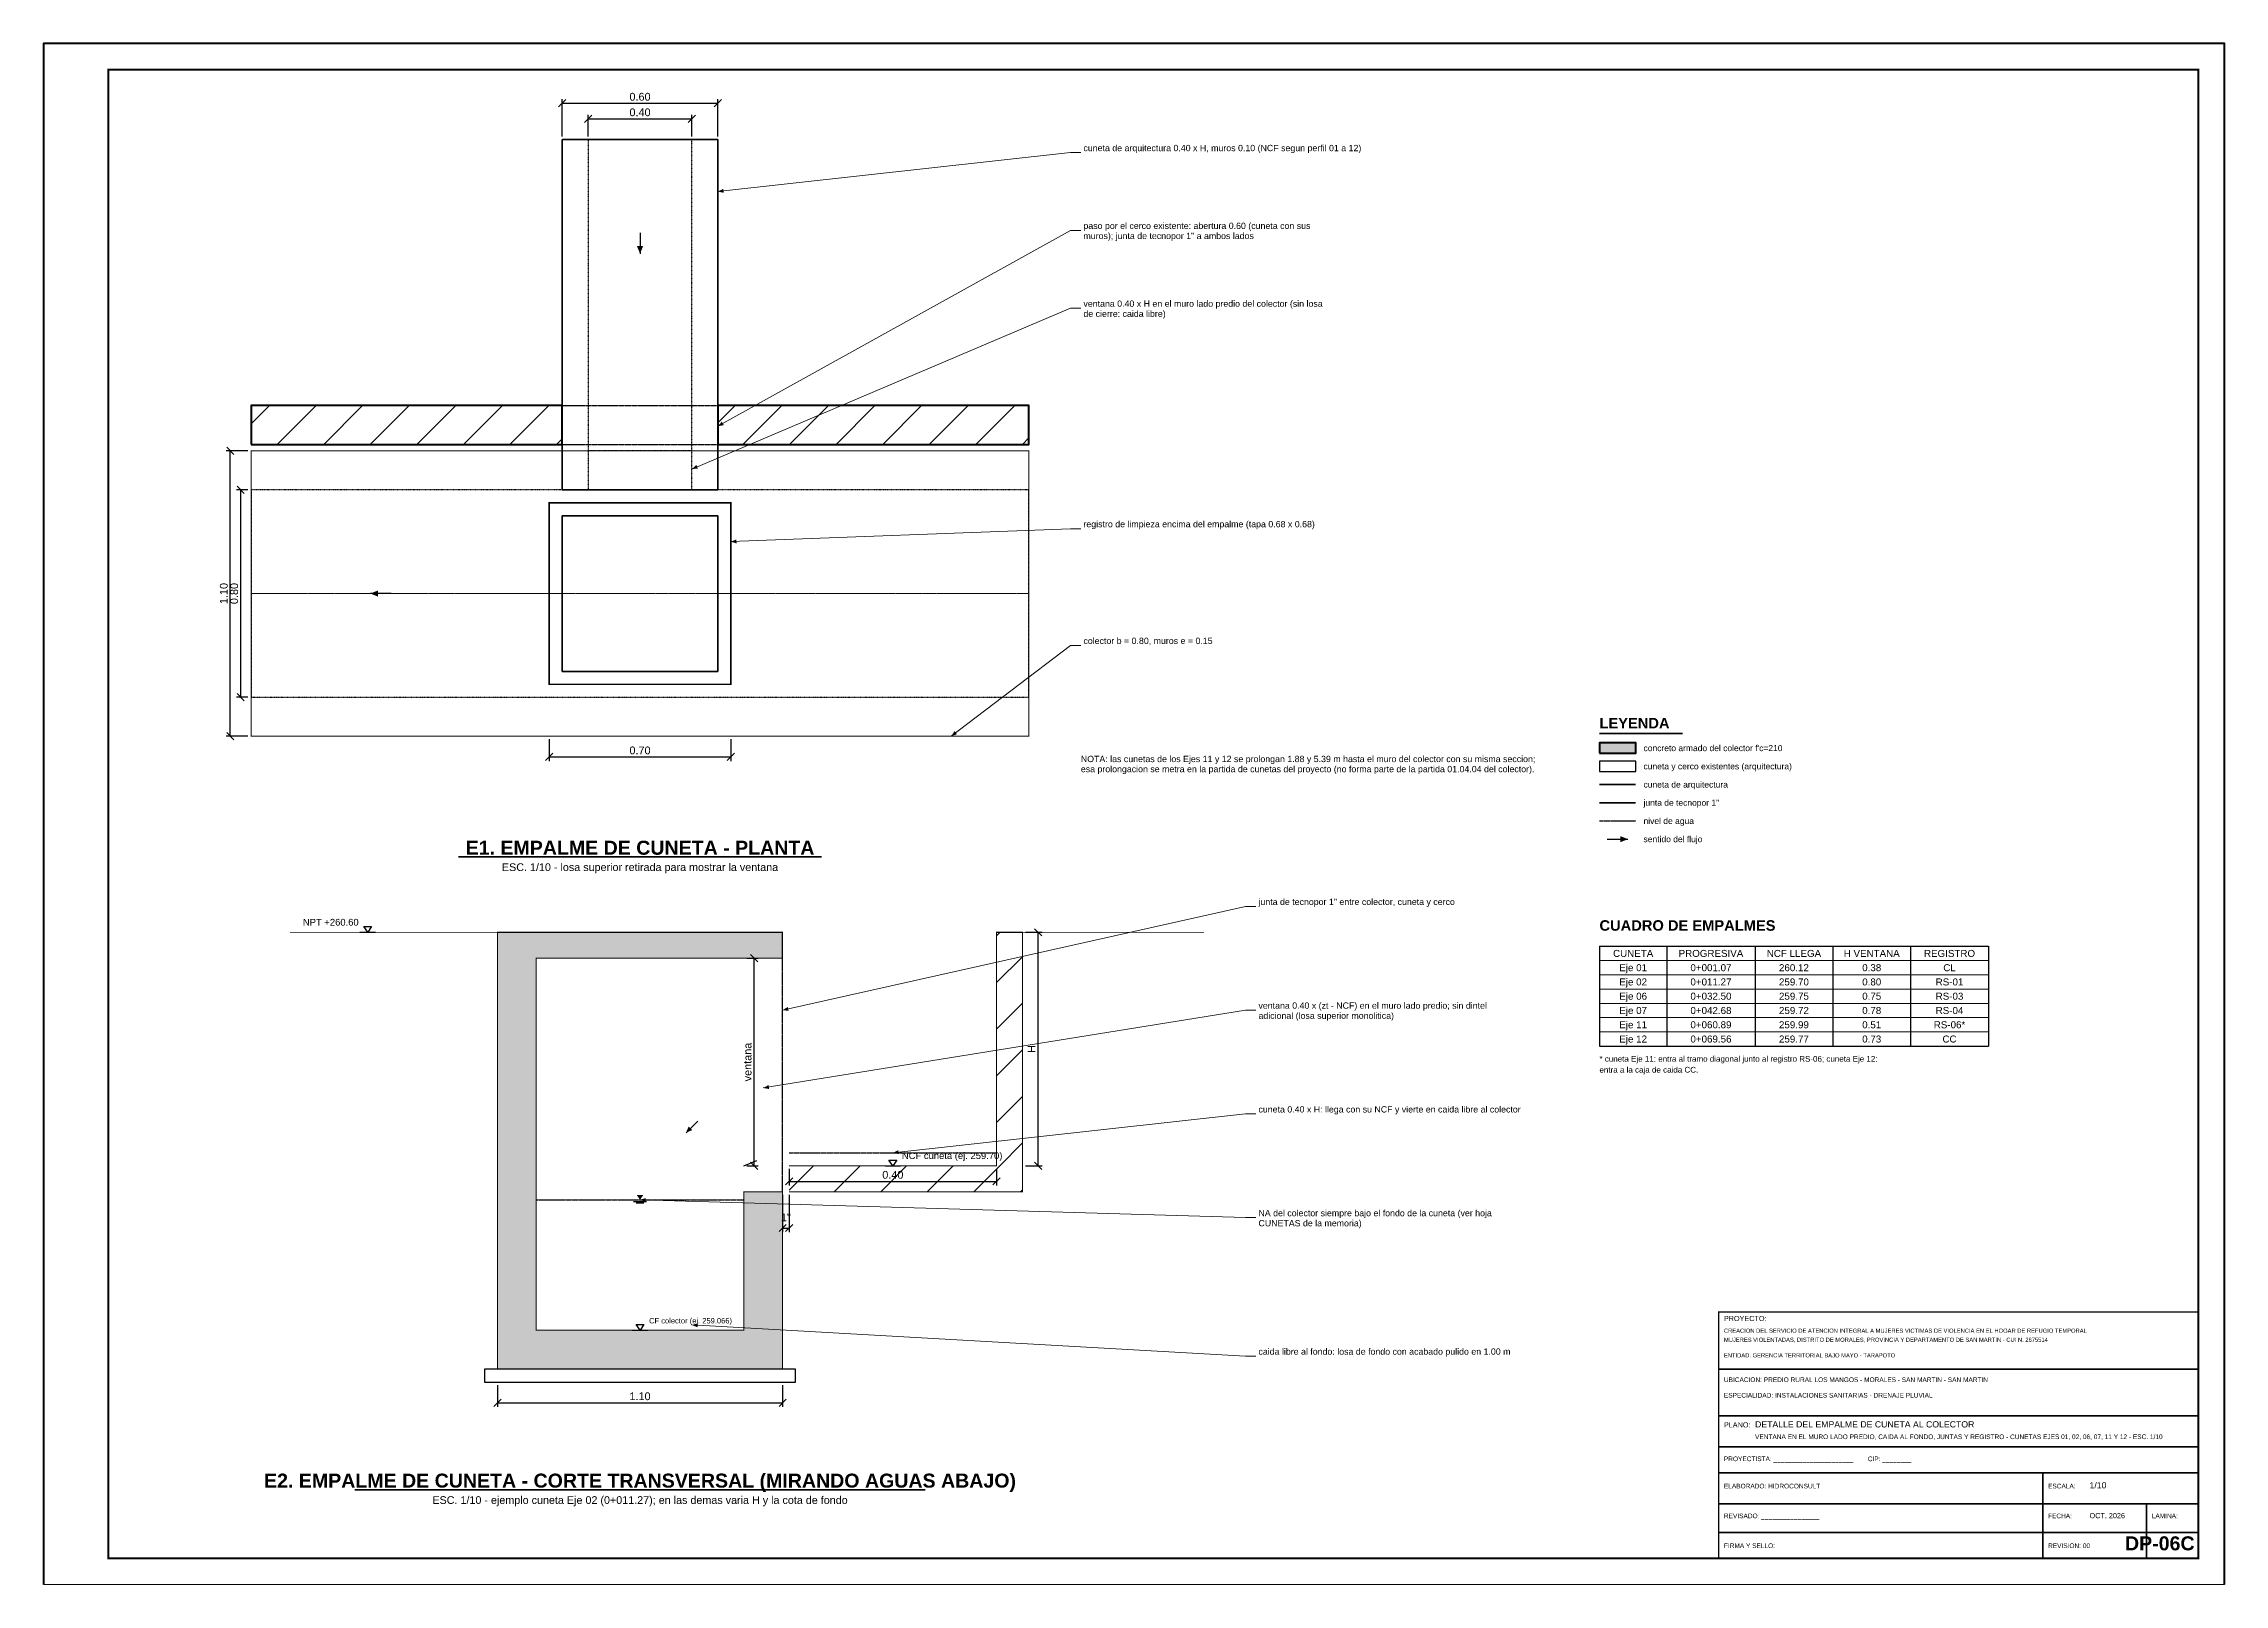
# Paper-space layout 'DP-06C' of a CAD drawing. Header units: metres, sheet in millimetres. Extents: x 0 to 841, y 0 to 594.
# The model-space entities are those that its viewports show. They can reach past a viewport. Long polylines and large blocks are cut down to what shows.
import ezdxf
from ezdxf.enums import TextEntityAlignment as Align

# ---------------------------------------------------------------- set-up
doc = ezdxf.new("R2010")
doc.units = ezdxf.units.M
doc.header["$LTSCALE"] = 0.25
for name, pattern in [('CENTER', [5.08, 3.175, -0.635, 0.635, -0.635]), ('DASHED', [1.524, 1.27, -0.254]), ('HIDDEN', [0.375, 0.25, -0.125])]:
    doc.linetypes.add(name, pattern=pattern)
for name, color, linetype, lineweight in [('AGUA', 150, 'DASHED', 25), ('CERCO', 14, 'CONTINUOUS', 40), ('CONCRETO', 250, 'CONTINUOUS', 50), ('CONCRETO-OCULTO', 8, 'HIDDEN', 25), ('COTAS', 94, 'CONTINUOUS', 18), ('CUNETA', 3, 'CONTINUOUS', 35), ('EJE-COLECTOR', 1, 'CENTER', 18), ('GRILLA', 9, 'CONTINUOUS', 13), ('LLAMADAS', 30, 'CONTINUOUS', 18), ('MARCO', 7, 'CONTINUOUS', 50), ('MARCO-METALICO', 32, 'CONTINUOUS', 40), ('REGISTRO', 32, 'CONTINUOUS', 35), ('ROTULO', 7, 'CONTINUOUS', 35), ('TERRENO', 7, 'CONTINUOUS', 30), ('TITULOS', 160, 'CONTINUOUS', 35)]:
    doc.layers.add(name, color=color, linetype=linetype, lineweight=lineweight)
for name, color, linetype in [('AGUA-SIMBOLO', 150, 'CONTINUOUS'), ('CUNETA-OCULTA', 3, 'HIDDEN'), ('FLUJO', 150, 'CONTINUOUS'), ('JUNTAS', 8, 'DASHED'), ('LEYENDA', 7, 'CONTINUOUS'), ('NIVELES', 7, 'CONTINUOUS'), ('ROTULO-TEXTO', 7, 'CONTINUOUS'), ('SOLADO', 8, 'CONTINUOUS'), ('TERRENO-ACHURADO', 8, 'CONTINUOUS'), ('TEXTOS', 7, 'CONTINUOUS'), ('TEXTOS-NOTAS', 7, 'CONTINUOUS')]:
    doc.layers.add(name, color=color, linetype=linetype)
doc.layers.add('CONCRETO-ACHURADO', color=8, linetype='CONTINUOUS', true_color=0xe2e2e2)
doc.styles.get("Standard").update_dxf_attribs({"font": 'arial.ttf'})
doc.styles.add('TITULOS', font='arialbd.ttf')
doc.dimstyles.new('COT-10', dxfattribs={"dimscale": 0.01, "dimtxt": 3, "dimasz": 2.2, "dimexe": 1.6, "dimexo": 1.2, "dimgap": 1, "dimtad": 1, "dimzin": 0, "dimdsep": 46, "dimtxsty": 'Standard', "dimtsz": 1.4, "dimcen": 2.5, "dimclrd": 256, "dimclre": 256, "dimclrt": 7, "dimazin": 3, "dimtfac": 1, "dimtmove": 0, "dimatfit": 3})

# ---------------------------------------------------------------- blocks, each defined once
blk = doc.blocks.new('SIMB-FLECHA')
at = {"layer": 'FLUJO'}
blk.add_lwpolyline([(-4, 0), (4, 0)], dxfattribs=at)
blk.add_solid([(4, 0), (1, 1.2), (1, -1.2)], dxfattribs=at)
blk = doc.blocks.new('SIMB-AGUA')
at = {"layer": 'AGUA-SIMBOLO'}
for p, q in [((-2.5, -0.6), (2.5, -0.6)), ((-1.5, -1.2), (1.5, -1.2))]:
    blk.add_line(p, q, dxfattribs=at)
blk.add_solid([(0, 0), (-1.2, 1.8), (1.2, 1.8)], dxfattribs=at)
blk = doc.blocks.new('SIMB-NIVEL')
at = {"layer": 'NIVELES'}
blk.add_line((-3, 0), (3, 0), dxfattribs=at)
blk.add_lwpolyline([(0, 0), (-1.5, 2.2), (1.5, 2.2)], close=True, dxfattribs=at)

msp = doc.modelspace()

# ---------------------------------------------------------------- hatches: boundary and pattern name
at = {"layer": 'CONCRETO-ACHURADO', "true_color": 0xe2e2e2}
h = msp.add_hatch(color=7, dxfattribs=at)
h.dxf.hatch_style = 1
h.paths.add_polyline_path([(349216.98, 9281642.994), (349217.12, 9281642.994), (349217.12, 9281643.034), (349216.98, 9281643.034)])
h = msp.add_hatch(color=7, dxfattribs=at)
h.dxf.hatch_style = 1
h.paths.add_polyline_path([(349212.73, 9281640.77), (349212.88, 9281640.77), (349212.88, 9281642.3038), (349212.73, 9281642.3038)])
h = msp.add_hatch(color=7, dxfattribs=at)
h.dxf.hatch_style = 1
h.paths.add_polyline_path([(349212.88, 9281642.2038), (349213.83, 9281642.2038), (349213.83, 9281642.3038), (349212.88, 9281642.3038)])
h = msp.add_hatch(color=7, dxfattribs=at)
h.dxf.hatch_style = 1
h.paths.add_polyline_path([(349213.68, 9281640.77), (349213.83, 9281640.77), (349213.83, 9281641.3038), (349213.68, 9281641.3038)])
h = msp.add_hatch(color=7, dxfattribs=at)
h.dxf.hatch_style = 1
h.paths.add_polyline_path([(349212.73, 9281640.62), (349213.83, 9281640.62), (349213.83, 9281640.77), (349212.73, 9281640.77)])
at = {"layer": 'TERRENO-ACHURADO'}
h = msp.add_hatch(dxfattribs=at)
h.set_pattern_fill('ANSI31', scale=0.04)
h.paths.add_polyline_path([(349211.78, 9281644.185), (349212.98, 9281644.185), (349212.98, 9281644.335), (349211.78, 9281644.335)])
h = msp.add_hatch(dxfattribs=at)
h.set_pattern_fill('ANSI31', scale=0.04)
h.paths.add_polyline_path([(349213.58, 9281644.185), (349214.78, 9281644.185), (349214.78, 9281644.335), (349213.58, 9281644.335)])
h = msp.add_hatch(dxfattribs=at)
h.set_pattern_fill('ANSI31', scale=0.04)
h.paths.add_polyline_path([(349214.655, 9281641.4038), (349214.755, 9281641.4038), (349214.755, 9281642.3038), (349214.655, 9281642.3038)])
h = msp.add_hatch(dxfattribs=at)
h.set_pattern_fill('ANSI31', scale=0.04)
h.paths.add_polyline_path([(349213.855, 9281641.3038), (349214.755, 9281641.3038), (349214.755, 9281641.4038), (349213.855, 9281641.4038)])

# ---------------------------------------------------------------- linework, layer by layer
at = {"layer": 'AGUA'}
for p, q in [((349216.98, 9281642.7332), (349217.12, 9281642.7332)), ((349213.855, 9281641.4538), (349214.655, 9281641.4538)), ((349212.88, 9281641.2725), (349213.68, 9281641.2725))]:
    msp.add_line(p, q, dxfattribs=at)
at = {"layer": 'CERCO'}
for points in [[(349211.78, 9281644.185), (349212.98, 9281644.185), (349212.98, 9281644.335), (349211.78, 9281644.335)], [(349213.58, 9281644.185), (349214.78, 9281644.185), (349214.78, 9281644.335), (349213.58, 9281644.335)]]:
    msp.add_lwpolyline(points, close=True, dxfattribs=at)
at = {"layer": 'CONCRETO', "const_width": 0.004}
for points in [[(349211.78, 9281643.06), (349214.78, 9281643.06), (349214.78, 9281644.16), (349211.78, 9281644.16)], [(349212.73, 9281640.62), (349213.83, 9281640.62), (349213.83, 9281641.3038), (349213.68, 9281641.3038), (349213.68, 9281640.77), (349212.88, 9281640.77), (349212.88, 9281642.2038), (349213.68, 9281642.2038), (349213.68, 9281642.2038), (349213.83, 9281642.2038), (349213.83, 9281642.3038), (349212.73, 9281642.3038)]]:
    msp.add_lwpolyline(points, close=True, dxfattribs=at)
at = {"layer": 'CONCRETO'}
msp.add_lwpolyline([(349216.98, 9281642.994), (349217.12, 9281642.994), (349217.12, 9281643.034), (349216.98, 9281643.034)], close=True, dxfattribs=at)
at = {"layer": 'CONCRETO-OCULTO'}
for points in [[(349213.08, 9281644.01), (349213.48, 9281644.01), (349213.48, 9281644.16), (349213.08, 9281644.16)], [(349211.78, 9281643.21), (349214.78, 9281643.21), (349214.78, 9281644.01), (349211.78, 9281644.01)]]:
    msp.add_lwpolyline(points, close=True, dxfattribs=at)
at = {"layer": 'CUNETA'}
msp.add_lwpolyline([(349212.98, 9281644.01), (349213.58, 9281644.01), (349213.58, 9281645.36), (349212.98, 9281645.36)], close=True, dxfattribs=at)
for points, const_width in [([(349216.98, 9281642.8736), (349217.12, 9281642.8736)], 0.007), ([(349213.855, 9281641.3038), (349214.755, 9281641.3038), (349214.755, 9281642.3038), (349214.655, 9281642.3038), (349214.655, 9281641.4038), (349213.855, 9281641.4038)], 0.004)]:
    msp.add_lwpolyline(points, dxfattribs=dict(at, const_width=const_width))
at = {"layer": 'CUNETA-OCULTA'}
msp.add_lwpolyline([(349213.08, 9281644.01), (349213.48, 9281644.01), (349213.48, 9281645.36), (349213.08, 9281645.36)], close=True, dxfattribs=at)
at = {"layer": 'EJE-COLECTOR'}
msp.add_line((349211.78, 9281643.61), (349214.78, 9281643.61), dxfattribs=at)
at = {"layer": 'FLUJO'}
msp.add_lwpolyline([(349213.68, 9281641.4038), (349213.73, 9281641.4238)], dxfattribs=at)
at = {"layer": 'GRILLA'}
for p, q in [((349216.98, 9281642.195), (349218.48, 9281642.195)), ((349216.98, 9281642.14), (349218.48, 9281642.14)), ((349216.98, 9281642.085), (349218.48, 9281642.085)), ((349216.98, 9281642.03), (349218.48, 9281642.03)), ((349216.98, 9281641.975), (349218.48, 9281641.975)), ((349216.98, 9281641.92), (349218.48, 9281641.92))]:
    msp.add_line(p, q, dxfattribs=at)
at = {"layer": 'JUNTAS'}
for p, q in [((349212.93, 9281644.335), (349213.63, 9281644.335)), ((349212.93, 9281644.185), (349213.63, 9281644.185))]:
    msp.add_line(p, q, dxfattribs=at)
at = {"layer": 'JUNTAS', "const_width": 0.007}
msp.add_lwpolyline([(349216.98, 9281642.8034), (349217.12, 9281642.8034)], dxfattribs=at)
at = {"layer": 'JUNTAS'}
msp.add_lwpolyline([(349213.83, 9281641.3038), (349213.83, 9281642.3038)], dxfattribs=at)
at = {"layer": 'LLAMADAS'}
for p, q in [((349214.94, 9281645.31), (349213.58, 9281645.16)), ((349214.98, 9281645.31), (349214.94, 9281645.31)), ((349214.94, 9281645.01), (349213.58, 9281644.255)), ((349214.98, 9281645.01), (349214.94, 9281645.01)), ((349214.94, 9281644.71), (349213.48, 9281644.09)), ((349214.98, 9281644.71), (349214.94, 9281644.71)), ((349214.94, 9281643.86), (349213.63, 9281643.81)), ((349214.98, 9281643.86), (349214.94, 9281643.86)), ((349214.94, 9281643.41), (349214.48, 9281643.06)), ((349214.98, 9281643.41), (349214.94, 9281643.41)), ((349215.615, 9281642.4038), (349213.83, 9281642.0038)), ((349215.655, 9281642.4038), (349215.615, 9281642.4038)), ((349215.615, 9281642.0038), (349213.755, 9281641.7038)), ((349215.655, 9281642.0038), (349215.615, 9281642.0038)), ((349215.615, 9281641.6038), (349214.255, 9281641.4538)), ((349215.655, 9281641.6038), (349215.615, 9281641.6038)), ((349215.615, 9281641.2038), (349213.28, 9281641.2725)), ((349215.655, 9281641.2038), (349215.615, 9281641.2038)), ((349215.615, 9281640.67), (349213.48, 9281640.79)), ((349215.655, 9281640.67), (349215.615, 9281640.67))]:
    msp.add_line(p, q, dxfattribs=at)
for points in [[(349213.58, 9281645.16), (349213.6027, 9281645.1548), (349213.601, 9281645.1701)], [(349213.58, 9281644.255), (349213.603, 9281644.2589), (349213.5955, 9281644.2724)], [(349213.48, 9281644.09), (349213.5033, 9281644.0915), (349213.4972, 9281644.1057)], [(349213.63, 9281643.81), (349213.6523, 9281643.8031), (349213.6517, 9281643.8185)], [(349214.48, 9281643.06), (349214.5022, 9281643.0672), (349214.4928, 9281643.0794)], [(349213.83, 9281642.0038), (349213.8532, 9281642.0011), (349213.8498, 9281642.0161)], [(349213.755, 9281641.7038), (349213.7779, 9281641.6997), (349213.7755, 9281641.7149)], [(349214.255, 9281641.4538), (349214.2777, 9281641.4486), (349214.276, 9281641.4639)], [(349213.28, 9281641.2725), (349213.3018, 9281641.2641), (349213.3022, 9281641.2795)], [(349213.48, 9281640.79), (349213.5015, 9281640.7811), (349213.5024, 9281640.7965)]]:
    msp.add_solid(points, dxfattribs=at)
at = {"layer": 'MARCO'}
msp.add_lwpolyline([(349210.98, 9281639.79), (349219.39, 9281639.79), (349219.39, 9281645.73), (349210.98, 9281645.73)], close=True, dxfattribs=at)
at = {"layer": 'MARCO', "const_width": 0.008}
msp.add_lwpolyline([(349211.23, 9281639.89), (349219.29, 9281639.89), (349219.29, 9281645.63), (349211.23, 9281645.63)], close=True, dxfattribs=at)
at = {"layer": 'MARCO-METALICO', "const_width": 0.006}
msp.add_lwpolyline([(349212.93, 9281643.26), (349213.63, 9281643.26), (349213.63, 9281643.96), (349212.93, 9281643.96)], close=True, dxfattribs=at)
at = {"layer": 'REGISTRO'}
msp.add_lwpolyline([(349212.98, 9281643.31), (349213.58, 9281643.31), (349213.58, 9281643.91), (349212.98, 9281643.91)], close=True, dxfattribs=at)
at = {"layer": 'ROTULO'}
for p, q in [((349217.44, 9281640.62), (349219.29, 9281640.62)), ((349217.44, 9281640.44), (349219.29, 9281640.44)), ((349217.44, 9281640.32), (349219.29, 9281640.32)), ((349217.44, 9281640.22), (349219.29, 9281640.22)), ((349218.69, 9281640.22), (349218.69, 9281639.89)), ((349217.44, 9281640.1), (349219.29, 9281640.1)), ((349219.09, 9281640.1), (349219.09, 9281639.89)), ((349217.44, 9281639.99), (349219.29, 9281639.99))]:
    msp.add_line(p, q, dxfattribs=at)
at = {"layer": 'ROTULO', "const_width": 0.005}
msp.add_lwpolyline([(349217.44, 9281639.89), (349219.29, 9281639.89), (349219.29, 9281640.84), (349217.44, 9281640.84)], close=True, dxfattribs=at)
at = {"layer": 'SOLADO'}
msp.add_lwpolyline([(349212.68, 9281640.57), (349213.88, 9281640.57), (349213.88, 9281640.62), (349212.68, 9281640.62)], close=True, dxfattribs=at)
at = {"layer": 'TERRENO', "const_width": 0.003}
for points in [[(349211.93, 9281642.3038), (349212.73, 9281642.3038)], [(349214.755, 9281642.3038), (349215.455, 9281642.3038), (349215.455, 9281642.3038)]]:
    msp.add_lwpolyline(points, dxfattribs=at)
at = {"layer": 'TERRENO-ACHURADO'}
msp.add_lwpolyline([(349216.98, 9281642.9238), (349217.12, 9281642.9238), (349217.12, 9281642.9638), (349216.98, 9281642.9638)], close=True, dxfattribs=at)
at = {"layer": 'TEXTOS'}
for p, q in [((349216.98, 9281642.25), (349218.48, 9281642.25)), ((349216.98, 9281642.25), (349216.98, 9281641.865)), ((349217.24, 9281642.25), (349217.24, 9281641.865)), ((349217.58, 9281642.25), (349217.58, 9281641.865)), ((349217.88, 9281642.25), (349217.88, 9281641.865)), ((349218.18, 9281642.25), (349218.18, 9281641.865)), ((349218.48, 9281642.25), (349218.48, 9281641.865)), ((349216.98, 9281641.865), (349218.48, 9281641.865))]:
    msp.add_line(p, q, dxfattribs=at)
at = {"layer": 'TITULOS'}
for p, q in [((349216.98, 9281643.07), (349217.3, 9281643.07)), ((349212.58, 9281642.595), (349213.98, 9281642.595)), ((349212.18, 9281640.155), (349214.38, 9281640.155))]:
    msp.add_line(p, q, dxfattribs=at)

# ---------------------------------------------------------------- block references
at = {"xscale": 0.01, "yscale": 0.01}
msp.add_blockref('SIMB-AGUA', (349213.28, 9281641.2725), dxfattribs=at)
at = {"layer": 'FLUJO'}
for p, xscale, yscale, rotation in [((349213.28, 9281644.96), 0.01, 0.01, -90), ((349212.28, 9281643.61), 0.01, 0.01, 180), ((349213.48, 9281641.5538), 0.008, 0.008, -135)]:
    msp.add_blockref('SIMB-FLECHA', p, dxfattribs=dict(at, xscale=xscale, yscale=yscale, rotation=rotation))
at = {"layer": 'FLUJO', "xscale": 0.01, "yscale": 0.01}
msp.add_blockref('SIMB-FLECHA', (349217.05, 9281642.663), dxfattribs=at)
at = {"layer": 'NIVELES', "xscale": 0.01, "yscale": 0.01}
for p in [(349212.23, 9281642.3038), (349214.255, 9281641.4038), (349213.28, 9281640.77)]:
    msp.add_blockref('SIMB-NIVEL', p, dxfattribs=at)

# ---------------------------------------------------------------- texts
at = {"layer": 'LEYENDA'}
for s, p in [("concreto armado del colector f'c=210", (349217.15, 9281643.014)), ('cuneta y cerco existentes (arquitectura)', (349217.15, 9281642.9438)), ('cuneta de arquitectura', (349217.15, 9281642.8736)), ('junta de tecnopor 1"', (349217.15, 9281642.8034)), ('nivel de agua', (349217.15, 9281642.7332)), ('sentido del flujo', (349217.15, 9281642.663))]:
    msp.add_text(s, height=0.0234, dxfattribs=at).set_placement(p, align=Align.MIDDLE_LEFT)
at = {"layer": 'NIVELES'}
msp.add_text('NPT +260.60', height=0.026, dxfattribs=at).set_placement((349212.195, 9281642.3298), align=Align.RIGHT)
for s, height, p in [('NCF cuneta (ej. 259.70)', 0.026, (349214.29, 9281641.4298)), ('CF colector (ej. 259.066)', 0.0208, (349213.315, 9281640.796))]:
    msp.add_text(s, height=height, dxfattribs=at).set_placement(p)
at = {"layer": 'ROTULO-TEXTO'}
for s, height, p in [('CREACION DEL SERVICIO DE ATENCION INTEGRAL A MUJERES VICTIMAS DE VIOLENCIA EN EL HOGAR DE REFUGIO TEMPORAL', 0.016, (349217.46, 9281640.76)), ('PROYECTO:', 0.02, (349217.46, 9281640.805)), ('MUJERES VIOLENTADAS, DISTRITO DE MORALES, PROVINCIA Y DEPARTAMENTO DE SAN MARTIN - CUI N. 2675514', 0.016, (349217.46, 9281640.725)), ('ENTIDAD: GERENCIA TERRITORIAL BAJO MAYO - TARAPOTO', 0.016, (349217.46, 9281640.665)), ('UBICACION: PREDIO RURAL LOS MANGOS - MORALES - SAN MARTIN - SAN MARTIN', 0.018, (349217.46, 9281640.57)), ('ESPECIALIDAD: INSTALACIONES SANITARIAS - DRENAJE PLUVIAL', 0.018, (349217.46, 9281640.51)), ('PLANO:', 0.02, (349217.46, 9281640.395)), ('DETALLE DEL EMPALME DE CUNETA AL COLECTOR', 0.024, (349217.58, 9281640.395)), ('VENTANA EN EL MURO LADO PREDIO, CAIDA AL FONDO, JUNTAS Y REGISTRO - CUNETAS EJES 01, 02, 06, 07, 11 Y 12 - ESC. 1/10', 0.018, (349217.58, 9281640.35)), ('PROYECTISTA: ______________________        CIP: ________', 0.018, (349217.46, 9281640.265)), ('ELABORADO: HIDROCONSULT', 0.018, (349217.46, 9281640.16)), ('ESCALA:', 0.018, (349218.71, 9281640.16)), ('1/10', 0.024, (349218.87, 9281640.16)), ('REVISADO: ________________', 0.018, (349217.46, 9281640.045)), ('FECHA:', 0.018, (349218.71, 9281640.045)), ('OCT. 2026', 0.02, (349218.87, 9281640.045)), ('LAMINA:', 0.018, (349219.11, 9281640.045)), ('FIRMA Y SELLO:', 0.018, (349217.46, 9281639.93)), ('REVISION: 00', 0.018, (349218.71, 9281639.93))]:
    msp.add_text(s, height=height, dxfattribs=at).set_placement(p)
at = {"layer": 'TEXTOS'}
for s, p in [('cuneta de arquitectura 0.40 x H, muros 0.10 (NCF segun perfil 01 a 12)', (349214.99, 9281645.3154)), ('paso por el cerco existente: abertura 0.60 (cuneta con sus', (349214.99, 9281645.0154)), ('muros); junta de tecnopor 1" a ambos lados', (349214.99, 9281644.9765)), ('ventana 0.40 x H en el muro lado predio del colector (sin losa', (349214.99, 9281644.7154)), ('de cierre: caida libre)', (349214.99, 9281644.6765)), ('registro de limpieza encima del empalme (tapa 0.68 x 0.68)', (349214.99, 9281643.8654)), ('colector b = 0.80, muros e = 0.15', (349214.99, 9281643.4154)), ('esa prolongacion se metra en la partida de cunetas del proyecto (no forma parte de la partida 01.04.04 del colector).', (349214.98, 9281642.9211)), ('NOTA: las cunetas de los Ejes 11 y 12 se prolongan 1.88 y 5.39 m hasta el muro del colector con su misma seccion;', (349214.98, 9281642.96)), ('junta de tecnopor 1" entre colector, cuneta y cerco', (349215.665, 9281642.4092)), ('ventana 0.40 x (zt - NCF) en el muro lado predio; sin dintel', (349215.665, 9281642.0092)), ('adicional (losa superior monolitica)', (349215.665, 9281641.9703)), ('cuneta 0.40 x H: llega con su NCF y vierte en caida libre al colector', (349215.665, 9281641.6092)), ('CUNETAS de la memoria)', (349215.665, 9281641.1703)), ('NA del colector siempre bajo el fondo de la cuneta (ver hoja', (349215.665, 9281641.2092)), ('caida libre al fondo: losa de fondo con acabado pulido en 1.00 m', (349215.665, 9281640.6754))]:
    msp.add_text(s, height=0.0243, dxfattribs=at).set_placement(p)
for s, height, p in [('ESC. 1/10 - losa superior retirada para mostrar la ventana', 0.0297, (349213.28, 9281642.555)), ('CUNETA', 0.027, (349217.11, 9281642.2225)), ('Eje 01', 0.027, (349217.11, 9281642.1675)), ('PROGRESIVA', 0.027, (349217.41, 9281642.2225)), ('0+001.07', 0.027, (349217.41, 9281642.1675)), ('NCF LLEGA', 0.027, (349217.73, 9281642.2225)), ('260.12', 0.027, (349217.73, 9281642.1675)), ('H VENTANA', 0.027, (349218.03, 9281642.2225)), ('0.38', 0.027, (349218.03, 9281642.1675)), ('REGISTRO', 0.027, (349218.33, 9281642.2225)), ('CL', 0.027, (349218.33, 9281642.1675)), ('Eje 02', 0.027, (349217.11, 9281642.1125)), ('0+011.27', 0.027, (349217.41, 9281642.1125)), ('259.70', 0.027, (349217.73, 9281642.1125)), ('0.80', 0.027, (349218.03, 9281642.1125)), ('RS-01', 0.027, (349218.33, 9281642.1125)), ('Eje 06', 0.027, (349217.11, 9281642.0575)), ('Eje 07', 0.027, (349217.11, 9281642.0025)), ('0+032.50', 0.027, (349217.41, 9281642.0575)), ('0+042.68', 0.027, (349217.41, 9281642.0025)), ('259.75', 0.027, (349217.73, 9281642.0575)), ('259.72', 0.027, (349217.73, 9281642.0025)), ('0.75', 0.027, (349218.03, 9281642.0575)), ('0.78', 0.027, (349218.03, 9281642.0025)), ('RS-03', 0.027, (349218.33, 9281642.0575)), ('RS-04', 0.027, (349218.33, 9281642.0025)), ('Eje 11', 0.027, (349217.11, 9281641.9475)), ('0+060.89', 0.027, (349217.41, 9281641.9475)), ('259.99', 0.027, (349217.73, 9281641.9475)), ('0.51', 0.027, (349218.03, 9281641.9475)), ('RS-06*', 0.027, (349218.33, 9281641.9475)), ('Eje 12', 0.027, (349217.11, 9281641.8925)), ('0+069.56', 0.027, (349217.41, 9281641.8925)), ('259.77', 0.027, (349217.73, 9281641.8925)), ('0.73', 0.027, (349218.03, 9281641.8925)), ('CC', 0.027, (349218.33, 9281641.8925)), ('ESC. 1/10 - ejemplo cuneta Eje 02 (0+011.27); en las demas varia H y la cota de fondo', 0.0297, (349213.28, 9281640.115))]:
    msp.add_text(s, height=height, dxfattribs=at).set_placement(p, align=Align.MIDDLE_CENTER)
at = {"layer": 'TEXTOS-NOTAS'}
for s, p in [('* cuneta Eje 11: entra al tramo diagonal junto al registro RS-06; cuneta Eje 12:', (349216.98, 9281641.805)), ('entra a la caja de caida CC.', (349216.98, 9281641.763))]:
    msp.add_text(s, height=0.0221, dxfattribs=at).set_placement(p)
at = {"layer": 'TITULOS', "style": 'TITULOS'}
for s, p in [('LEYENDA', (349216.98, 9281643.09)), ('CUADRO DE EMPALMES', (349216.98, 9281642.31))]:
    msp.add_text(s, height=0.0405, dxfattribs=at).set_placement(p)
for s, p in [('E1. EMPALME DE CUNETA - PLANTA', (349213.28, 9281642.63)), ('E2. EMPALME DE CUNETA - CORTE TRANSVERSAL (MIRANDO AGUAS ABAJO)', (349213.28, 9281640.19))]:
    msp.add_text(s, height=0.054, dxfattribs=at).set_placement(p, align=Align.MIDDLE_CENTER)
msp.add_text('DP-06C', height=0.054, dxfattribs=at).set_placement((349219.275, 9281639.905), align=Align.BOTTOM_RIGHT)

# ---------------------------------------------------------------- dimensions: what is measured, and where the dimension line sits
at = {"layer": 'COTAS'}
for base, p1, p2, text in [((349212.98, 9281645.5), (349212.98, 9281645.36), (349213.58, 9281645.36), '0.60'), ((349213.08, 9281645.44), (349213.08, 9281645.36), (349213.48, 9281645.36), '0.40'), ((349212.93, 9281642.98), (349212.93, 9281643.06), (349213.63, 9281643.06), '0.70'), ((349213.855, 9281641.3438), (349213.855, 9281641.4038), (349214.655, 9281641.4038), '0.40'), ((349213.83, 9281641.1638), (349213.83, 9281641.3038), (349213.855, 9281641.3038), '1"')]:
    msp.add_linear_dim(base=base, p1=p1, p2=p2, text=text, dimstyle='COT-10', dxfattribs=at).render()
for base, p1, p2 in [((349211.7, 9281643.06), (349211.78, 9281643.06), (349211.78, 9281644.16)), ((349211.74, 9281643.21), (349211.78, 9281643.21), (349211.78, 9281644.01))]:
    msp.add_linear_dim(base=base, p1=p1, p2=p2, angle=90, dimstyle='COT-10', dxfattribs=at).render()
for base, p1, p2, text in [((349214.815, 9281641.4038), (349214.755, 9281641.4038), (349214.755, 9281642.3038), 'H'), ((349213.72, 9281641.4038), (349213.68, 9281641.4038), (349213.68, 9281642.2038), 'ventana')]:
    msp.add_linear_dim(base=base, p1=p1, p2=p2, angle=90, text=text, dimstyle='COT-10', dxfattribs=at).render()
msp.add_linear_dim(base=(349212.73, 9281640.49), p1=(349212.73, 9281640.57), p2=(349213.83, 9281640.57), dimstyle='COT-10', dxfattribs=at).render()

psp = doc.layouts.new('DP-06C')

# ---------------------------------------------------------------- viewports
at = {"layer": 'MARCO'}
psp.add_viewport(center=(420.5, 297), size=(841, 594), view_center_point=(349215.185, 9281642.76), view_height=5.94, dxfattribs=at)

doc.saveas('drawing.dxf')
